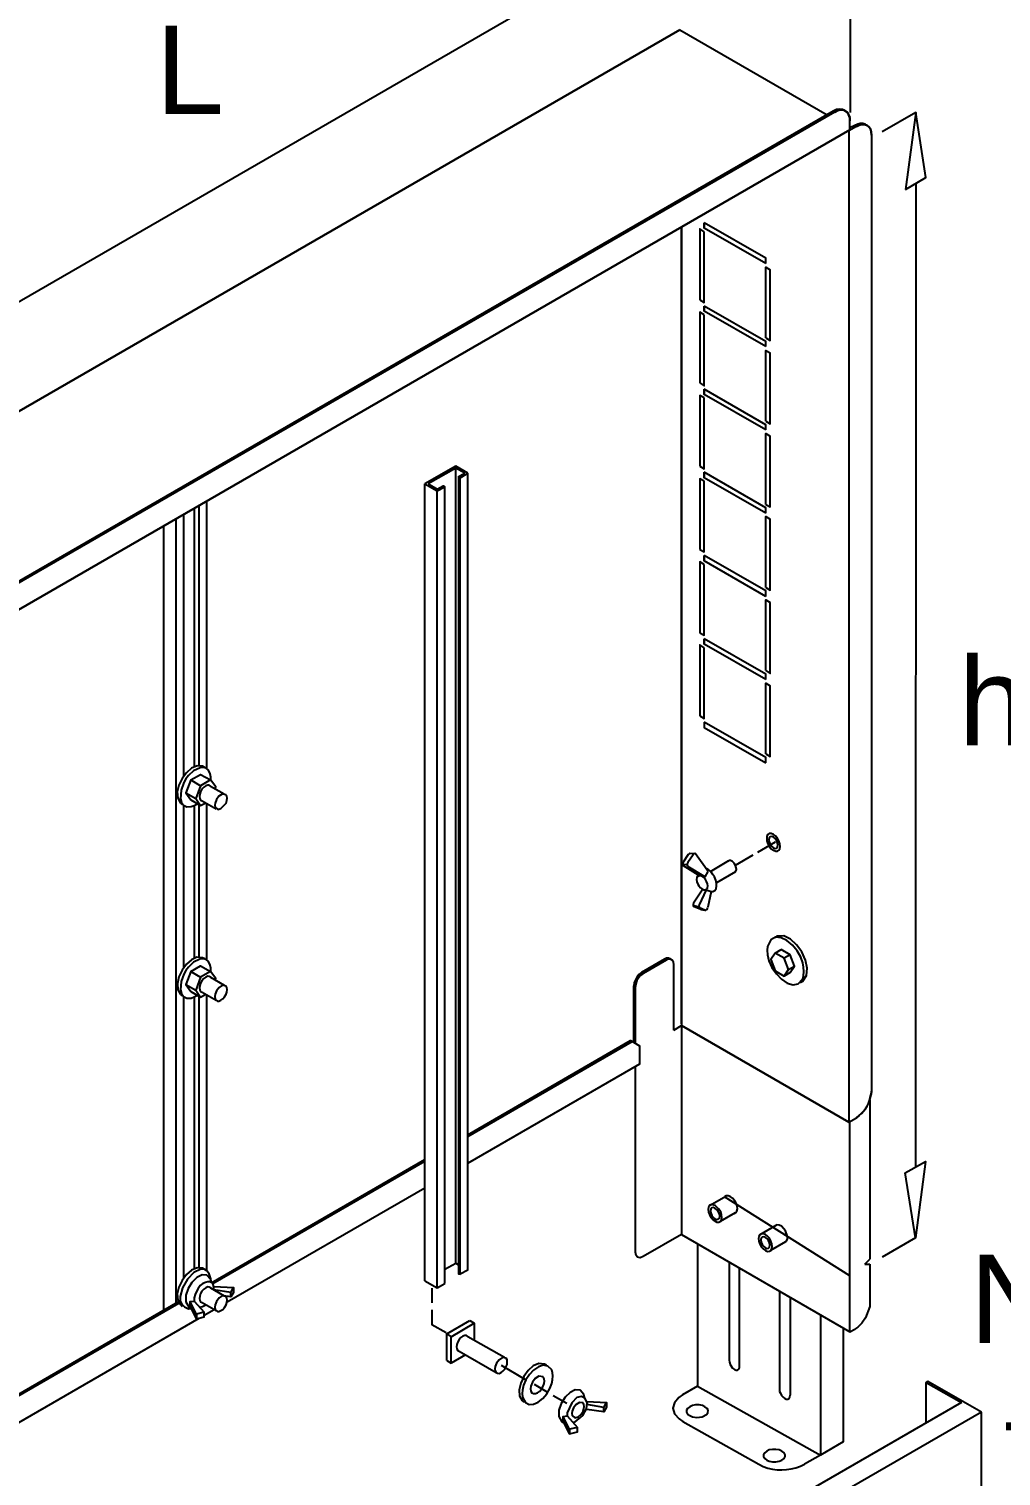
# Model space of a CAD drawing. Header units: millimetres. Extents: x 441156 to 441876, y 4514765 to 4515211.
# Drawn here: x 441493.087 to 441494.216, y 4515045.912 to 4515047.593 of the extents above; entities that cross this region are included whole.
import ezdxf

# ---------------------------------------------------------------- set-up
doc = ezdxf.new("R2010")
doc.units = ezdxf.units.MM
doc.layers.add('01_textos', color=7, linetype='Continuous')
doc.layers.add('Cassette', color=7, linetype='Continuous')
doc.styles.add('NIEVES2', font='sanss___.ttf')

msp = doc.modelspace()

# ---------------------------------------------------------------- linework, layer by layer
at = {"layer": 'Cassette', "color": 254}
for p, q in [((441494.04100439, 4515046.14455725), (441493.89532461, 4515046.23643446)), ((441494.05835711, 4515046.15826864), (441494.06416374, 4515046.16422598)), ((441494.05835711, 4515046.15826864), (441494.06416374, 4515046.15813437))]:
    msp.add_line(p, q, dxfattribs=at)
at = {"layer": 'Cassette', "color": 5}
for points in [[(441492.84568313, 4515047.14413154), (441493.77205711, 4515047.67903781)], [(441494.04175147, 4515047.49637778), (441494.04175147, 4515047.60694499)]]:
    msp.add_lwpolyline(points, dxfattribs=at)
at = {"layer": 'Cassette', "color": 254}
for points in [[(441492.77433739, 4515046.94466231), (441492.77508447, 4515046.93831216), (441492.77620508, 4515046.93270909), (441492.77508447, 4515046.93831216), (441492.77433739, 4515046.94466231), (441492.77433739, 4515046.97529241), (441493.84340285, 4515047.59237701)], [(441493.84340285, 4515047.59237701), (441492.77433739, 4515046.97529241), (441492.77620508, 4515046.9741718), (441492.77620508, 4515046.94354169)], [(441493.84340285, 4515047.59237701), (441494.0144832, 4515047.49376301)], [(441494.03502779, 4515047.498619), (441494.03241302, 4515047.49973962), (441494.02905118, 4515047.50011315), (441494.0253158, 4515047.49973962), (441494.02158042, 4515047.49787193), (441492.98837461, 4515046.90133191)], [(441494.02158042, 4515047.49787193), (441494.0253158, 4515047.49973962), (441494.02905118, 4515047.50011315), (441494.03241302, 4515047.49973962), (441494.03502779, 4515047.498619)], [(441492.97044479, 4515046.86024274), (441492.97231248, 4515046.85912213), (441494.04100439, 4515047.47620673), (441494.04100439, 4515047.48666579)], [(441494.02158042, 4515047.49787193), (441492.98837461, 4515046.90133191)], [(441494.02344811, 4515047.49675131), (441492.98986876, 4515046.9002113)], [(441494.02344811, 4515047.49675131), (441492.98986876, 4515046.9002113)], [(441494.04100439, 4515047.49040117), (441494.03854225, 4515047.49584344), (441494.03418966, 4515047.49881745), (441494.02885536, 4515047.49917085), (441494.02344811, 4515047.49675131)], [(441494.02344811, 4515047.49675131), (441494.02680995, 4515047.498619)], [(441494.04100439, 4515047.49040117), (441494.04100439, 4515047.48666579)], [(441494.04100439, 4515047.48666579), (441494.04100439, 4515047.49040117)], [(441494.04100439, 4515047.47620673), (441494.04100439, 4515047.48666579)], [(441494.04660746, 4515047.48143626), (441494.0499693, 4515047.48293041), (441494.0529576, 4515047.48367749), (441494.05594591, 4515047.48367749), (441494.05856067, 4515047.48293041)], [(441494.05856067, 4515047.48293041), (441494.05594591, 4515047.48367749), (441494.0529576, 4515047.48367749), (441494.0499693, 4515047.48293041), (441494.04660746, 4515047.48143626)], [(441494.11736685, 4515047.49637778), (441494.07841669, 4515047.473943)], [(441494.10541364, 4515047.40710222), (441494.12894652, 4515047.42092312), (441494.11736685, 4515047.49637778), (441494.10541364, 4515047.40710222)], [(441494.04100439, 4515047.47620673), (441492.97231248, 4515046.85912213), (441492.97231248, 4515046.86958119)], [(441494.04100439, 4515047.47620673), (441492.97231248, 4515046.85912213), (441492.97231248, 4515046.86136336)], [(441492.97231248, 4515046.85912213), (441494.04100439, 4515047.47620673)], [(441494.03951024, 4515047.47508612), (441494.03951024, 4515046.32309525), (441493.84527054, 4515046.43553016)], [(441494.04847515, 4515047.48031565), (441494.03951024, 4515047.47508612)], [(441494.04847515, 4515047.48031565), (441494.03951024, 4515047.47508612)], [(441494.03951024, 4515047.47508612), (441494.03951024, 4515046.32533648)], [(441494.03951024, 4515047.47508612), (441494.03951024, 4515046.32309525), (441494.04847515, 4515046.32832478)], [(441494.04660746, 4515047.48143626), (441494.04100439, 4515047.47844796)], [(441494.04847515, 4515047.48031565), (441494.05183699, 4515047.4818098), (441494.05519883, 4515047.48255687), (441494.05818714, 4515047.48255687), (441494.0608019, 4515047.48143626), (441494.06304313, 4515047.47994211), (441494.06491082, 4515047.47732734), (441494.06565789, 4515047.4739655), (441494.06603143, 4515047.47023012)], [(441494.06603143, 4515047.47023012), (441494.06565789, 4515047.4739655), (441494.06491082, 4515047.47732734), (441494.06304313, 4515047.47994211), (441494.0608019, 4515047.48143626), (441494.05818714, 4515047.48255687), (441494.05519883, 4515047.48255687), (441494.05183699, 4515047.4818098), (441494.04847515, 4515047.48031565)], [(441494.06603143, 4515047.47023012), (441494.06603143, 4515046.35932843)], [(441494.06603143, 4515047.47023012), (441494.06603143, 4515046.35932843)], [(441494.11736685, 4515047.41419944), (441494.11699331, 4515046.27095341)], [(441493.87179173, 4515047.36825428), (441493.87179173, 4515047.36190413)], [(441493.94313746, 4515047.32081497), (441493.87179173, 4515047.36190413), (441493.87179173, 4515047.36825428)], [(441493.94313746, 4515047.32081497), (441493.94313746, 4515047.32716511), (441493.87179173, 4515047.36825428)], [(441493.84527054, 4515047.36302475), (441493.84527054, 4515046.43553016)], [(441493.84527054, 4515046.43739785), (441493.84527054, 4515047.36302475)], [(441493.84527054, 4515046.43739785), (441493.84527054, 4515047.36302475)], [(441493.87179173, 4515047.35779522), (441493.8665622, 4515047.36115706), (441493.8665622, 4515047.27860519)], [(441493.87179173, 4515047.35779522), (441493.8665622, 4515047.36115706)], [(441493.8665622, 4515047.27860519), (441493.87179173, 4515047.27561688), (441493.87179173, 4515047.35779522)], [(441493.94313746, 4515047.23452771), (441493.94313746, 4515047.31670605), (441493.94836699, 4515047.31371775)], [(441493.94313746, 4515047.23452771), (441493.94836699, 4515047.23153941), (441493.94836699, 4515047.31371775)], [(441493.87179173, 4515047.27150796), (441493.87179173, 4515047.26553136)], [(441493.94313746, 4515047.22444219), (441493.87179173, 4515047.26553136), (441493.87179173, 4515047.27150796)], [(441493.94313746, 4515047.22444219), (441493.94313746, 4515047.2304188), (441493.87179173, 4515047.27150796)], [(441493.87179173, 4515047.26142244), (441493.8665622, 4515047.26441074), (441493.8665622, 4515047.18223241)], [(441493.87179173, 4515047.26142244), (441493.8665622, 4515047.26441074)], [(441493.8665622, 4515047.18223241), (441493.87179173, 4515047.17887057), (441493.87179173, 4515047.26142244)], [(441493.94313746, 4515047.1377814), (441493.94313746, 4515047.21995973), (441493.94836699, 4515047.21697143)], [(441493.94313746, 4515047.1377814), (441493.94836699, 4515047.1347931), (441493.94836699, 4515047.21697143)], [(441493.87179173, 4515047.16467613), (441493.8665622, 4515047.16766443), (441493.8665622, 4515047.08548609)], [(441493.87179173, 4515047.16467613), (441493.8665622, 4515047.16766443)], [(441493.8665622, 4515047.08548609), (441493.87179173, 4515047.08249779), (441493.87179173, 4515047.16467613)], [(441493.87179173, 4515047.17476165), (441493.87179173, 4515047.16878504)], [(441493.94313746, 4515047.12769588), (441493.87179173, 4515047.16878504), (441493.87179173, 4515047.17476165)], [(441493.94313746, 4515047.12769588), (441493.94313746, 4515047.13367248), (441493.87179173, 4515047.17476165)], [(441493.94313746, 4515047.04103508), (441493.94313746, 4515047.12358696), (441493.94836699, 4515047.12022512)], [(441493.94313746, 4515047.04103508), (441493.94836699, 4515047.03804678), (441493.94836699, 4515047.12022512)], [(441493.58304693, 4515047.08548609), (441493.5471873, 4515047.06494151)], [(441493.58304693, 4515047.08324487), (441493.55092268, 4515047.06494151)], [(441493.58304693, 4515046.15948565), (441493.58304693, 4515047.08548609)], [(441493.59724137, 4515047.07726826), (441493.58304693, 4515047.08548609)], [(441493.593506, 4515047.07726826), (441493.58304693, 4515047.08324487)], [(441493.5471873, 4515046.13894107), (441493.5471873, 4515047.06494151)], [(441493.5471873, 4515047.06494151), (441493.56138174, 4515047.05672368)], [(441493.55092268, 4515047.06494151), (441493.56138174, 4515047.05859136)], [(441493.58640878, 4515047.07315934), (441493.593506, 4515047.07726826)], [(441493.58827646, 4515047.07203873), (441493.58640878, 4515047.07315934), (441493.58640878, 4515046.1471589), (441493.58827646, 4515046.14641183)], [(441493.58827646, 4515047.07203873), (441493.59724137, 4515047.07726826)], [(441493.58827646, 4515046.14641183), (441493.58827646, 4515047.07203873)], [(441493.59724137, 4515046.15126782), (441493.59724137, 4515047.07726826)], [(441493.87179173, 4515047.06792981), (441493.8665622, 4515047.07091811), (441493.8665622, 4515046.98873978)], [(441493.87179173, 4515047.06792981), (441493.8665622, 4515047.07091811)], [(441493.8665622, 4515046.98873978), (441493.87179173, 4515046.98575148), (441493.87179173, 4515047.06792981)], [(441493.87179173, 4515047.07838887), (441493.87179173, 4515047.07203873)], [(441493.94313746, 4515047.03094956), (441493.87179173, 4515047.07203873), (441493.87179173, 4515047.07838887)], [(441493.94313746, 4515047.03094956), (441493.94313746, 4515047.03692617), (441493.87179173, 4515047.07838887)], [(441493.56138174, 4515047.05859136), (441493.56847896, 4515047.06270028), (441493.57034665, 4515047.06157967)], [(441493.56138174, 4515047.05672368), (441493.57034665, 4515047.06157967)], [(441493.56138174, 4515046.13072324), (441493.56138174, 4515047.05672368)], [(441493.57034665, 4515046.13595277), (441493.57034665, 4515047.06157967)], [(441493.26740741, 4515046.7257691), (441493.26740741, 4515047.02945541)], [(441493.27973416, 4515046.73622816), (441493.27973416, 4515047.03655263)], [(441493.2849637, 4515046.73772231), (441493.2849637, 4515047.03991447)], [(441493.2939286, 4515046.73398693), (441493.2939286, 4515047.04477046)], [(441493.24424806, 4515046.10494912), (441493.24424806, 4515047.01600804)], [(441493.2584425, 4515046.11354049), (441493.2584425, 4515047.02422588)], [(441493.94313746, 4515046.94466231), (441493.94313746, 4515047.02684064), (441493.94836699, 4515047.02385234)], [(441493.94313746, 4515046.94466231), (441493.94836699, 4515046.94130047), (441493.94836699, 4515047.02385234)], [(441493.87179173, 4515046.98164256), (441493.87179173, 4515046.97529241)], [(441493.94313746, 4515046.93420325), (441493.87179173, 4515046.97529241), (441493.87179173, 4515046.98164256)], [(441493.94313746, 4515046.93420325), (441493.94313746, 4515046.94055339), (441493.87179173, 4515046.98164256)], [(441493.87179173, 4515046.9711835), (441493.8665622, 4515046.9741718), (441493.8665622, 4515046.89199346)], [(441493.87179173, 4515046.9711835), (441493.8665622, 4515046.9741718)], [(441493.8665622, 4515046.89199346), (441493.87179173, 4515046.88900516), (441493.87179173, 4515046.9711835)], [(441493.94313746, 4515046.84791599), (441493.94313746, 4515046.93009433), (441493.94836699, 4515046.92710603)], [(441493.94313746, 4515046.84791599), (441493.94836699, 4515046.84455415), (441493.94836699, 4515046.92710603)], [(441493.87179173, 4515046.88489624), (441493.87179173, 4515046.8785461)], [(441493.94313746, 4515046.83745693), (441493.87179173, 4515046.8785461), (441493.87179173, 4515046.88489624)], [(441493.94313746, 4515046.83745693), (441493.94313746, 4515046.84380708), (441493.87179173, 4515046.88489624)], [(441493.87179173, 4515046.87443718), (441493.8665622, 4515046.87779902), (441493.8665622, 4515046.79524715)], [(441493.87179173, 4515046.87443718), (441493.8665622, 4515046.87779902)], [(441493.8665622, 4515046.79524715), (441493.87179173, 4515046.79225885), (441493.87179173, 4515046.87443718)], [(441493.94313746, 4515046.75116968), (441493.94313746, 4515046.83334801), (441493.94836699, 4515046.83035971)], [(441493.94313746, 4515046.75116968), (441493.94836699, 4515046.74818137), (441493.94836699, 4515046.83035971)], [(441493.87179173, 4515046.78814993), (441493.87179173, 4515046.78179979), (441493.94313746, 4515046.74071062)], [(441493.87179173, 4515046.78814993), (441493.87179173, 4515046.78179979)], [(441493.94313746, 4515046.74071062), (441493.94313746, 4515046.74706076), (441493.87179173, 4515046.78814993)], [(441493.28907261, 4515046.73697524), (441493.28268249, 4515046.73724193), (441493.27628711, 4515046.73439637), (441493.27034173, 4515046.72918949), (441493.26530159, 4515046.72237224), (441493.26162195, 4515046.71469556), (441493.25975806, 4515046.7069104), (441493.26016516, 4515046.69976769), (441493.2632985, 4515046.69401838)], [(441493.29803752, 4515046.72801033), (441493.29605084, 4515046.73213694), (441493.29323698, 4515046.73451135), (441493.28983975, 4515046.73538679), (441493.28610299, 4515046.7350165), (441493.27858612, 4515046.73155164), (441493.27263694, 4515046.72614264)], [(441493.27525171, 4515046.72091311), (441493.28683138, 4515046.72726325), (441493.29841106, 4515046.72091311)], [(441493.29168738, 4515046.73548109), (441493.28907261, 4515046.73697524)], [(441493.2987846, 4515046.72016603), (441493.2987846, 4515046.72427495), (441493.29803752, 4515046.72801033)], [(441493.27263694, 4515046.72614264), (441493.26964864, 4515046.72203372), (441493.26740741, 4515046.71792481), (441493.26416581, 4515046.70902468), (441493.26347593, 4515046.6991125), (441493.26457597, 4515046.69484388), (441493.26689964, 4515046.69160264), (441493.27064216, 4515046.68981557), (441493.27599879, 4515046.68990946), (441493.27936063, 4515046.69103008), (441493.28309601, 4515046.6932713)], [(441493.27525171, 4515046.72091311), (441493.26964864, 4515046.70597159), (441493.27525171, 4515046.69775376)], [(441493.27525171, 4515046.72091311), (441493.28683138, 4515046.71418943)], [(441493.30364059, 4515046.71082759), (441493.30438767, 4515046.71269528), (441493.29841106, 4515046.72091311), (441493.28683138, 4515046.71418943), (441493.28122832, 4515046.69924791), (441493.28683138, 4515046.69103008), (441493.29280799, 4515046.69439192)], [(441493.29841106, 4515046.71381589), (441493.29691691, 4515046.7149365), (441493.29504922, 4515046.7149365), (441493.29280799, 4515046.71418943), (441493.29056676, 4515046.71232174), (441493.28832554, 4515046.71008051), (441493.28683138, 4515046.70709221), (441493.28571077, 4515046.70447744), (441493.28533723, 4515046.70148914), (441493.28608431, 4515046.69924791), (441493.28683138, 4515046.69738022), (441493.28869907, 4515046.69663315)], [(441493.29841106, 4515046.71381589), (441493.31409965, 4515046.70485098)], [(441493.2632985, 4515046.69401838), (441493.26553972, 4515046.69252423)], [(441493.26964864, 4515046.70597159), (441493.28122832, 4515046.69924791)], [(441493.27525171, 4515046.69775376), (441493.28683138, 4515046.69103008)], [(441493.28869907, 4515046.69663315), (441493.3047612, 4515046.6872947)], [(441493.2939286, 4515046.51173189), (441493.2939286, 4515046.69364484)], [(441493.30364059, 4515046.69401838), (441493.30326705, 4515046.69140362), (441493.30364059, 4515046.68916239), (441493.30673424, 4515046.6863912), (441493.310474, 4515046.68750014), (441493.31634088, 4515046.69401838), (441493.31708795, 4515046.69700668), (441493.31746149, 4515046.69962145), (441493.31746149, 4515046.69962145)], [(441493.31634088, 4515046.70373037), (441493.31183333, 4515046.7043683), (441493.30813705, 4515046.70210081), (441493.30536762, 4515046.6982201), (441493.30364059, 4515046.69401838)], [(441493.31746149, 4515046.69962145), (441493.31708795, 4515046.70186268), (441493.31634088, 4515046.70373037)], [(441493.26740741, 4515046.50314052), (441493.26740741, 4515046.69140362)], [(441493.27973416, 4515046.51397312), (441493.27973416, 4515046.69140362)], [(441493.2849637, 4515046.51509373), (441493.2849637, 4515046.69177715)], [(441493.93379902, 4515046.63686708), (441493.9543436, 4515046.64882029)], [(441493.95994667, 4515046.64359077), (441493.95957313, 4515046.64657907), (441493.95845252, 4515046.64994091), (441493.95695837, 4515046.65292921), (441493.95471714, 4515046.65554398), (441493.95210237, 4515046.65741167), (441493.94948761, 4515046.65853228), (441493.94724638, 4515046.65853228), (441493.94575223, 4515046.65741167), (441493.94463162, 4515046.65554398), (441493.94425808, 4515046.65292921), (441493.94463162, 4515046.64994091), (441493.94575223, 4515046.64657907), (441493.94724638, 4515046.64359077), (441493.94948761, 4515046.640976), (441493.95210237, 4515046.63910831), (441493.95471714, 4515046.6379877), (441493.95695837, 4515046.6379877), (441493.95845252, 4515046.63910831), (441493.95957313, 4515046.640976), (441493.95994667, 4515046.64359077), (441493.95994667, 4515046.64359077)], [(441493.9573319, 4515046.64508492), (441493.95695837, 4515046.64769968), (441493.95583775, 4515046.65031445), (441493.95397006, 4515046.65292921), (441493.95210237, 4515046.65442336), (441493.95023468, 4515046.65517044), (441493.94836699, 4515046.6547969), (441493.94724638, 4515046.65330275), (441493.94687284, 4515046.65143506), (441493.94724638, 4515046.64882029), (441493.94836699, 4515046.64620553), (441493.95023468, 4515046.64359077), (441493.95210237, 4515046.64209661), (441493.95397006, 4515046.64134954), (441493.95583775, 4515046.64172307), (441493.95695837, 4515046.64321723), (441493.9573319, 4515046.64508492), (441493.9573319, 4515046.64508492)], [(441493.85498252, 4515046.63574647), (441493.85423545, 4515046.63499939), (441493.85311483, 4515046.63425232), (441493.84713823, 4515046.62528741)], [(441493.87627418, 4515046.61445481), (441493.8617062, 4515046.63499939), (441493.86095913, 4515046.63537293), (441493.85983851, 4515046.63499939), (441493.8587179, 4515046.63387878), (441493.85274129, 4515046.62491387)], [(441493.85498252, 4515046.63574647), (441493.86021205, 4515046.63537293)], [(441493.89980707, 4515046.62678156), (441493.87851541, 4515046.61408127)], [(441493.90727783, 4515046.61370773), (441493.90839844, 4515046.61482835), (441493.90914552, 4515046.61669604), (441493.90877198, 4515046.61893726), (441493.9080249, 4515046.62155203), (441493.90653075, 4515046.62416679), (441493.90466306, 4515046.62603448), (441493.90242183, 4515046.6271551), (441493.90055414, 4515046.6271551), (441493.89943353, 4515046.62640802)], [(441493.9080249, 4515046.62192557), (441493.92856949, 4515046.63387878)], [(441493.84713823, 4515046.62528741), (441493.84676469, 4515046.62379326), (441493.84639115, 4515046.6222991), (441493.84713823, 4515046.62155203)], [(441493.84639115, 4515046.62304618), (441493.85199422, 4515046.62267264)], [(441493.84713823, 4515046.62155203), (441493.8665622, 4515046.60959882)], [(441493.85274129, 4515046.62491387), (441493.85199422, 4515046.62341972), (441493.85199422, 4515046.62192557), (441493.85236776, 4515046.62080495)], [(441493.85236776, 4515046.62080495), (441493.87291234, 4515046.6084782)], [(441493.87590064, 4515046.5976456), (441493.87552711, 4515046.60026037), (441493.87440649, 4515046.60287513), (441493.87328588, 4515046.60511636), (441493.87141819, 4515046.60735759), (441493.8695505, 4515046.60885174), (441493.86730927, 4515046.60959882), (441493.86544158, 4515046.60959882), (441493.86432097, 4515046.60885174), (441493.86320035, 4515046.60735759), (441493.86282682, 4515046.60511636), (441493.86320035, 4515046.6025016), (441493.86432097, 4515046.59988683), (441493.86544158, 4515046.5976456), (441493.86730927, 4515046.59540438), (441493.8695505, 4515046.59391022), (441493.87141819, 4515046.59316315), (441493.87328588, 4515046.59316315), (441493.87440649, 4515046.59391022), (441493.87552711, 4515046.59540438), (441493.87590064, 4515046.5976456), (441493.87590064, 4515046.5976456)], [(441493.86469451, 4515046.61109297), (441493.86320035, 4515046.60735759)], [(441493.86917696, 4515046.60885174), (441493.87291234, 4515046.6084782), (441493.87627418, 4515046.61445481)], [(441493.87963602, 4515046.59129546), (441493.88187725, 4515046.59129546), (441493.88411848, 4515046.59241607), (441493.88561263, 4515046.5946573), (441493.88598617, 4515046.59727206), (441493.88598617, 4515046.60063391), (441493.88523909, 4515046.60436929), (441493.88374494, 4515046.60810466), (441493.88150371, 4515046.61146651), (441493.87926248, 4515046.61445481), (441493.87627418, 4515046.61669604), (441493.87328588, 4515046.61819019)], [(441493.9080249, 4515046.61408127), (441493.88598617, 4515046.60138098)], [(441493.86992404, 4515046.59391022), (441493.85909144, 4515046.5778481), (441493.8587179, 4515046.57598041), (441493.8587179, 4515046.57485979), (441493.85909144, 4515046.57373918)], [(441493.87403295, 4515046.59316315), (441493.86581512, 4515046.57560687), (441493.86544158, 4515046.57411272), (441493.86581512, 4515046.5729921), (441493.86618866, 4515046.57224503)], [(441493.87328588, 4515046.59316315), (441493.87403295, 4515046.59316315), (441493.87963602, 4515046.59129546)], [(441493.87963602, 4515046.59129546), (441493.87590064, 4515046.5729921)], [(441493.85834436, 4515046.57523333), (441493.86544158, 4515046.57336564)], [(441493.86768281, 4515046.57037734), (441493.85909144, 4515046.57373918)], [(441493.8725388, 4515046.56963026), (441493.86618866, 4515046.57224503)], [(441493.86768281, 4515046.57037734), (441493.8725388, 4515046.56963026)], [(441493.8725388, 4515046.56963026), (441493.87365942, 4515046.56963026), (441493.87478003, 4515046.57037734), (441493.87552711, 4515046.57149795), (441493.87590064, 4515046.5729921)], [(441493.94537869, 4515046.52742048), (441493.94500515, 4515046.52293803), (441493.94537869, 4515046.51770849), (441493.94688433, 4515046.51067103), (441493.95042816, 4515046.50303721), (441493.95550306, 4515046.4956103), (441493.96160191, 4515046.48919355), (441493.96821758, 4515046.4845902), (441493.97484295, 4515046.48260352), (441493.98097091, 4515046.48403675), (441493.98609432, 4515046.48969315), (441493.98721494, 4515046.49342853), (441493.98758847, 4515046.49828452), (441493.98758847, 4515046.49828452)], [(441493.98609432, 4515046.50837005), (441493.98390639, 4515046.51513721), (441493.97971062, 4515046.52222013), (441493.97409642, 4515046.52883438), (441493.96765322, 4515046.53419552), (441493.96097043, 4515046.53751914), (441493.95463747, 4515046.53802078), (441493.94924375, 4515046.53491604), (441493.94537869, 4515046.52742048)], [(441493.95621129, 4515046.53937369), (441493.95322299, 4515046.537506)], [(441493.98609432, 4515046.48707839), (441493.99045322, 4515046.49364901), (441493.99135916, 4515046.5021273), (441493.98938229, 4515046.5115546), (441493.98509277, 4515046.52097228), (441493.97906076, 4515046.52942168), (441493.9718564, 4515046.53594415), (441493.96404986, 4515046.53958104), (441493.95621129, 4515046.53937369)], [(441493.28907261, 4515046.51434665), (441493.28257856, 4515046.51476579), (441493.27615491, 4515046.51197177), (441493.27023394, 4515046.50674421), (441493.2652479, 4515046.49986272), (441493.26162907, 4515046.49210692), (441493.25980971, 4515046.48425642), (441493.2602221, 4515046.47709084), (441493.2632985, 4515046.4713898)], [(441493.29803752, 4515046.50575528), (441493.29604088, 4515046.50995828), (441493.29319933, 4515046.51232225), (441493.28976698, 4515046.51312627), (441493.28599793, 4515046.51264939), (441493.27846618, 4515046.50896917), (441493.27263694, 4515046.50351405)], [(441493.29168738, 4515046.5128525), (441493.28907261, 4515046.51434665)], [(441493.82547303, 4515046.51247896), (441493.79895184, 4515046.49716391), (441493.79596353, 4515046.49492268), (441493.79372231, 4515046.49193438), (441493.79185462, 4515046.48857254), (441493.79036047, 4515046.4852107), (441493.78998693, 4515046.48147532)], [(441493.82734072, 4515046.51135835), (441493.80081953, 4515046.4960433), (441493.79783122, 4515046.49380207), (441493.79559, 4515046.4911873), (441493.79334877, 4515046.48782546), (441493.79222815, 4515046.48409008), (441493.79185462, 4515046.48072824)], [(441493.83219671, 4515046.5128525), (441493.83032902, 4515046.51359958), (441493.82808779, 4515046.51359958), (441493.82547303, 4515046.51247896)], [(441493.83630563, 4515046.43030063), (441493.83630563, 4515046.50650236), (441493.83593209, 4515046.50911712), (441493.83443794, 4515046.51135835), (441493.83257025, 4515046.51247896), (441493.82995548, 4515046.51247896), (441493.82734072, 4515046.51135835)], [(441493.95397006, 4515046.51957618), (441493.94911407, 4515046.51210543), (441493.95397006, 4515046.4990316), (441493.96442912, 4515046.49305499), (441493.96965865, 4515046.50052575), (441493.96442912, 4515046.51359958), (441493.95397006, 4515046.51957618), (441493.96106728, 4515046.5236851)], [(441493.97152634, 4515046.49716391), (441493.97675587, 4515046.50463467), (441493.97152634, 4515046.51770849), (441493.96106728, 4515046.5236851)], [(441493.97152634, 4515046.51770849), (441493.96442912, 4515046.51359958)], [(441493.98758847, 4515046.49828452), (441493.98721494, 4515046.50314052), (441493.98609432, 4515046.50837005)], [(441493.27263694, 4515046.50351405), (441493.26964864, 4515046.49940514), (441493.26740741, 4515046.49529622), (441493.26413779, 4515046.48670427), (441493.26347593, 4515046.47691816), (441493.26459348, 4515046.47263334), (441493.26692765, 4515046.46931724), (441493.27066668, 4515046.46739228), (441493.27599879, 4515046.46728088), (441493.27936063, 4515046.46877503), (441493.28309601, 4515046.47064272)], [(441493.27525171, 4515046.49828452), (441493.26964864, 4515046.48334301), (441493.27525171, 4515046.47512517)], [(441493.27525171, 4515046.49828452), (441493.28683138, 4515046.50500821), (441493.29841106, 4515046.49828452)], [(441493.27525171, 4515046.49828452), (441493.28683138, 4515046.49156084)], [(441493.30364059, 4515046.48857254), (441493.30438767, 4515046.49006669), (441493.29841106, 4515046.49828452), (441493.28683138, 4515046.49156084), (441493.28122832, 4515046.47661933), (441493.28683138, 4515046.46840149), (441493.29280799, 4515046.47176333)], [(441493.29841106, 4515046.49156084), (441493.29691691, 4515046.49230792), (441493.29504922, 4515046.49268146), (441493.29280799, 4515046.49156084), (441493.29056676, 4515046.49006669), (441493.28832554, 4515046.48745192), (441493.28683138, 4515046.48483716), (441493.28571077, 4515046.48184886), (441493.28533723, 4515046.47923409), (441493.28608431, 4515046.47661933), (441493.28683138, 4515046.47512517), (441493.28869907, 4515046.4743781)], [(441493.2987846, 4515046.49791099), (441493.2987846, 4515046.5020199), (441493.29803752, 4515046.50575528)], [(441493.29841106, 4515046.49156084), (441493.31409965, 4515046.4822224)], [(441493.97152634, 4515046.49716391), (441493.96442912, 4515046.49305499)], [(441493.96965865, 4515046.50052575), (441493.97675587, 4515046.50463467)], [(441493.26964864, 4515046.48334301), (441493.28122832, 4515046.47661933)], [(441493.27525171, 4515046.47512517), (441493.28683138, 4515046.46840149)], [(441493.28869907, 4515046.4743781), (441493.3047612, 4515046.46503965)], [(441493.30364059, 4515046.47176333), (441493.30326705, 4515046.46914857), (441493.30364059, 4515046.4665338), (441493.3047612, 4515046.46503965), (441493.30625536, 4515046.46391904), (441493.30812304, 4515046.46391904), (441493.31036427, 4515046.46503965), (441493.3126055, 4515046.4665338), (441493.31447319, 4515046.46877503), (441493.31634088, 4515046.47176333), (441493.31708795, 4515046.4743781), (441493.31746149, 4515046.4773664), (441493.31746149, 4515046.4773664)], [(441493.31634088, 4515046.48110178), (441493.31223517, 4515046.48221656), (441493.30834483, 4515046.47984576), (441493.30527744, 4515046.47576836), (441493.30364059, 4515046.47176333)], [(441493.31746149, 4515046.4773664), (441493.31708795, 4515046.47960763), (441493.31634088, 4515046.48110178)], [(441493.78998693, 4515046.41573265), (441493.78998693, 4515046.48147532)], [(441493.79185462, 4515046.41461204), (441493.79185462, 4515046.48072824)], [(441493.98310602, 4515046.48558424), (441493.98609432, 4515046.48707839)], [(441493.2632985, 4515046.4713898), (441493.26553972, 4515046.46989564)], [(441493.26740741, 4515046.14230291), (441493.26740741, 4515046.46914857)], [(441493.27973416, 4515046.15313551), (441493.27973416, 4515046.46877503)], [(441493.2849637, 4515046.15425612), (441493.2849637, 4515046.46952211)], [(441493.2939286, 4515046.15089428), (441493.2939286, 4515046.47101626)], [(441493.84527054, 4515046.43739785), (441493.84527054, 4515046.19273053), (441493.80081953, 4515046.16695641)], [(441493.83630563, 4515046.43030063), (441493.84527054, 4515046.43553016)], [(441493.84527054, 4515046.43553016), (441494.03951024, 4515046.32309525), (441494.04847515, 4515046.32832478)], [(441493.59724137, 4515046.30852727), (441493.78625155, 4515046.41797388), (441493.78811924, 4515046.41685326)], [(441493.59724137, 4515046.30665958), (441493.78811924, 4515046.41685326)], [(441493.59724137, 4515046.27565594), (441493.79708415, 4515046.39107915), (441493.79708415, 4515046.41162373), (441493.78811924, 4515046.41685326)], [(441493.79185462, 4515046.17218594), (441493.79185462, 4515046.38809085)], [(441494.06603143, 4515046.35932843), (441494.06565789, 4515046.35521951)], [(441494.06565789, 4515046.35521951), (441494.06603143, 4515046.35932843)], [(441494.06416374, 4515046.3492429), (441494.06416374, 4515046.16422598)], [(441493.84527054, 4515046.19273053), (441494.04100439, 4515046.07954855), (441494.04100439, 4515046.32421587)], [(441494.05183699, 4515046.33093955), (441494.04847515, 4515046.32832478)], [(441494.04847515, 4515046.32832478), (441494.05183699, 4515046.33093955)], [(441493.29953167, 4515046.13669984), (441493.5471873, 4515046.27976486)], [(441493.30102582, 4515046.13557923), (441493.5471873, 4515046.27789717)], [(441494.10522687, 4515046.26422973), (441494.12875975, 4515046.27767709), (441494.11718008, 4515046.18877507), (441494.10522687, 4515046.26422973)], [(441493.31746149, 4515046.11428757), (441493.5471873, 4515046.24689352)], [(441493.87664772, 4515046.22448125), (441493.87627418, 4515046.22186648), (441493.87664772, 4515046.21850464), (441493.87861609, 4515046.21411791), (441493.88198231, 4515046.20960043), (441493.88622984, 4515046.2069203), (441493.88852269, 4515046.20688426), (441493.89084216, 4515046.20804558), (441493.89196277, 4515046.20991327), (441493.89233631, 4515046.21252804), (441493.89233631, 4515046.21252804)], [(441493.89084216, 4515046.21887818), (441493.88835375, 4515046.22268739), (441493.8843496, 4515046.22628123), (441493.88004312, 4515046.22757432), (441493.8781557, 4515046.22670639), (441493.87664772, 4515046.22448125)], [(441493.87851541, 4515046.22672248), (441493.89681877, 4515046.23718154)], [(441493.88972155, 4515046.21402219), (441493.88934801, 4515046.21663695), (441493.88785386, 4515046.21925172), (441493.8863597, 4515046.22149295), (441493.88411848, 4515046.22336063), (441493.88225079, 4515046.22410771), (441493.8803831, 4515046.22373417), (441493.87926248, 4515046.22224002), (441493.87888895, 4515046.22037233), (441493.87926248, 4515046.21775757), (441493.8803831, 4515046.21476926), (441493.88225079, 4515046.21252804), (441493.88411848, 4515046.21103388), (441493.8863597, 4515046.21028681), (441493.88785386, 4515046.21066035), (441493.88934801, 4515046.21178096), (441493.88972155, 4515046.21402219), (441493.88972155, 4515046.21402219)], [(441493.90653075, 4515046.21701049), (441493.90839844, 4515046.2181311), (441493.90951905, 4515046.21999879), (441493.91026613, 4515046.22261356), (441493.90989259, 4515046.22560186), (441493.90877198, 4515046.2289637), (441493.90690429, 4515046.23232554), (441493.90466306, 4515046.23494031), (441493.9020483, 4515046.236808), (441493.89943353, 4515046.23755508), (441493.8971923, 4515046.23755508), (441493.89532461, 4515046.23643446)], [(441493.90765136, 4515046.21775757), (441493.89009508, 4515046.20767204)], [(441493.89233631, 4515046.21252804), (441493.89196277, 4515046.21551634), (441493.89084216, 4515046.21887818)], [(441493.95060822, 4515046.17853609), (441493.95023468, 4515046.18189793), (441493.94911407, 4515046.18488623), (441493.94761992, 4515046.18824807), (441493.94537869, 4515046.19086284), (441493.94276393, 4515046.19273053), (441493.94014916, 4515046.1934776), (441493.93790793, 4515046.1934776), (441493.93641378, 4515046.19235699), (441493.93529317, 4515046.1904893), (441493.93491963, 4515046.18787453), (441493.93529317, 4515046.18488623), (441493.93641378, 4515046.18152439), (441493.93790793, 4515046.17853609), (441493.94014916, 4515046.17592132), (441493.94276393, 4515046.17405363), (441493.94537869, 4515046.17293302), (441493.94761992, 4515046.17330656), (441493.94911407, 4515046.17405363), (441493.95023468, 4515046.17592132), (441493.95060822, 4515046.17853609), (441493.95060822, 4515046.17853609)], [(441493.93678732, 4515046.19273053), (441493.95546421, 4515046.20356313)], [(441493.94799346, 4515046.18040378), (441493.94761992, 4515046.18301854), (441493.94649931, 4515046.18563331), (441493.94463162, 4515046.18787453), (441493.94276393, 4515046.18936869), (441493.94089624, 4515046.19011576), (441493.93902855, 4515046.18974222), (441493.93790793, 4515046.18862161), (441493.9375344, 4515046.18638038), (441493.93790793, 4515046.18376562), (441493.93902855, 4515046.18115085), (441493.94089624, 4515046.17890962), (441493.94276393, 4515046.17704194), (441493.94463162, 4515046.17629486), (441493.94649931, 4515046.1766684), (441493.94761992, 4515046.17816255), (441493.94799346, 4515046.18040378), (441493.94799346, 4515046.18040378)], [(441493.95583775, 4515046.20393666), (441493.95397006, 4515046.20281605)], [(441493.96704389, 4515046.18451269), (441493.96835849, 4515046.18714063), (441493.96850944, 4515046.19027831), (441493.96609604, 4515046.19694917), (441493.96135502, 4515046.20225779), (441493.95859646, 4515046.20369266), (441493.95583775, 4515046.20393666)], [(441494.11718008, 4515046.18877507), (441494.07822992, 4515046.16634029)], [(441493.80081953, 4515046.16695641), (441493.7972073, 4515046.16576343), (441493.79435732, 4515046.16621867), (441493.79249722, 4515046.16835018), (441493.79185462, 4515046.17218594)], [(441493.86394743, 4515046.18189793), (441493.86394743, 4515046.01642064), (441493.84639115, 4515046.00633512)], [(441493.96629681, 4515046.18413916), (441493.94874053, 4515046.17405363)], [(441493.9651762, 4515046.18339208), (441493.96704389, 4515046.18451269)], [(441493.57034665, 4515046.15238843), (441493.58304693, 4515046.15948565), (441493.58640878, 4515046.15761796)], [(441493.90055414, 4515046.16060627), (441493.90055414, 4515046.04667721), (441493.90092768, 4515046.04443598), (441493.90167476, 4515046.04182122), (441493.90466306, 4515046.03733876), (441493.90690429, 4515046.03584461), (441493.90877198, 4515046.03509754), (441493.91026613, 4515046.03509754), (441493.91176028, 4515046.03621815), (441493.91250736, 4515046.0377123), (441493.91288089, 4515046.03957999)], [(441494.06416374, 4515046.15813437), (441494.06416374, 4515046.11354049)], [(441493.28907261, 4515046.15350905), (441493.28266793, 4515046.1540451), (441493.27626522, 4515046.15130021), (441493.2703182, 4515046.14607787), (441493.26528058, 4515046.13918154), (441493.26160609, 4515046.13141468), (441493.25974843, 4515046.12358078), (441493.26016133, 4515046.11648331), (441493.2632985, 4515046.11092573)], [(441493.2987846, 4515046.1411823), (441493.29683992, 4515046.14698365), (441493.29412832, 4515046.15065196), (441493.29082303, 4515046.15241652), (441493.28709724, 4515046.15250662), (441493.27907701, 4515046.14858065), (441493.2714533, 4515046.14070837), (441493.26561177, 4515046.13072415), (441493.26293809, 4515046.12046233), (441493.26322222, 4515046.11580055), (441493.26481793, 4515046.11175725), (441493.26789844, 4515046.10856173), (441493.27263694, 4515046.10644327)], [(441493.2987846, 4515046.14043522), (441493.2941814, 4515046.14546766), (441493.2884767, 4515046.14592302), (441493.2824186, 4515046.14280394), (441493.2767552, 4515046.13711307), (441493.27223459, 4515046.12985305), (441493.26960487, 4515046.12202652), (441493.26961413, 4515046.11463612), (441493.27301048, 4515046.1086845)], [(441493.29168738, 4515046.1520149), (441493.28907261, 4515046.15350905)], [(441493.2987846, 4515046.13707338), (441493.2987846, 4515046.1411823)], [(441493.29953167, 4515046.13707338), (441493.2987846, 4515046.14043522)], [(441493.5471873, 4515046.13894107), (441493.56138174, 4515046.13072324), (441493.57034665, 4515046.13595277)], [(441493.59724137, 4515046.15126782), (441493.58827646, 4515046.14641183)], [(441493.91288089, 4515046.03957999), (441493.91288089, 4515046.15350905)], [(441493.30214644, 4515046.12848201), (441493.30214644, 4515046.13184385), (441493.30139936, 4515046.13445862), (441493.29990521, 4515046.13669984), (441493.29766398, 4515046.13782046), (441493.29504922, 4515046.13782046), (441493.29243445, 4515046.13707338), (441493.28944615, 4515046.13557923), (441493.28645785, 4515046.133338), (441493.28384308, 4515046.12997616), (441493.28197539, 4515046.12661432), (441493.28048124, 4515046.12287894), (441493.27936063, 4515046.11914356), (441493.27936063, 4515046.11540818)], [(441493.29841106, 4515046.13072324), (441493.29691691, 4515046.13147031), (441493.29504922, 4515046.13184385), (441493.29280799, 4515046.13072324), (441493.29056676, 4515046.12922908), (441493.28832554, 4515046.12698786), (441493.28683138, 4515046.12399955), (441493.28571077, 4515046.12101125), (441493.28533723, 4515046.11839649), (441493.28608431, 4515046.11615526), (441493.28683138, 4515046.11428757), (441493.28869907, 4515046.11354049)], [(441493.29841106, 4515046.13072324), (441493.31409965, 4515046.12138479)], [(441493.32194395, 4515046.12549371), (441493.30214644, 4515046.12848201)], [(441493.30251998, 4515046.13221739), (441493.32493225, 4515046.13109677)], [(441493.31634088, 4515046.12063771), (441493.31200229, 4515046.12128353), (441493.30821876, 4515046.1189171), (441493.30532122, 4515046.11498299), (441493.30364059, 4515046.11092573)], [(441493.32194395, 4515046.12026418), (441493.31335258, 4515046.12138479)], [(441493.32194395, 4515046.12287894), (441493.32194395, 4515046.12549371), (441493.32493225, 4515046.13109677), (441493.32493225, 4515046.12549371), (441493.32194395, 4515046.12026418), (441493.32194395, 4515046.12287894), (441493.32194395, 4515046.12287894)], [(441493.55540513, 4515046.1303497), (441493.55540513, 4515046.11316696)], [(441493.95919959, 4515046.12698786), (441493.95919959, 4515046.01044403), (441493.96032021, 4515046.00820281), (441493.96144082, 4515046.00558804), (441493.96330851, 4515046.00372035), (441493.9651762, 4515046.0022262), (441493.96704389, 4515046.00147913), (441493.96891158, 4515046.00147913), (441493.97040573, 4515046.0022262), (441493.97115281, 4515046.00372035), (441493.97152634, 4515046.00596158)], [(441492.97418017, 4515045.94881028), (441493.26068373, 4515046.11428757)], [(441492.97418017, 4515045.94694259), (441493.26143081, 4515046.11279342)], [(441493.2632985, 4515046.11092573), (441493.26553972, 4515046.10905804)], [(441493.27263694, 4515046.10644327), (441493.27599879, 4515046.10681681)], [(441493.27301048, 4515046.1086845), (441493.27562525, 4515046.10756389)], [(441493.28197539, 4515046.10009313), (441493.27450463, 4515046.11503465), (441493.27936063, 4515046.11540818), (441493.2909403, 4515046.10233436)], [(441493.28197539, 4515046.0948636), (441493.27450463, 4515046.10980511), (441493.27450463, 4515046.11503465)], [(441493.28571077, 4515046.10831096), (441493.28907261, 4515046.10905804), (441493.29280799, 4515046.11092573)], [(441493.28869907, 4515046.11354049), (441493.3047612, 4515046.10420205)], [(441493.2909403, 4515046.09897252), (441493.30251998, 4515046.1056962)], [(441493.30364059, 4515046.11092573), (441493.30326705, 4515046.10831096), (441493.30364059, 4515046.1056962), (441493.3047612, 4515046.10420205), (441493.30625536, 4515046.10308143), (441493.30812304, 4515046.10308143), (441493.31036427, 4515046.10420205), (441493.3126055, 4515046.1056962), (441493.31447319, 4515046.10793743), (441493.31634088, 4515046.11092573), (441493.31708795, 4515046.11354049), (441493.31746149, 4515046.1165288), (441493.31746149, 4515046.1165288)], [(441493.31746149, 4515046.1165288), (441493.31708795, 4515046.11877002), (441493.31634088, 4515046.12063771)], [(441493.55540513, 4515046.10532266), (441493.55540513, 4515046.08813992), (441493.5718408, 4515046.07880147)], [(441493.97152634, 4515046.11989064), (441493.97152634, 4515046.00596158)], [(441494.06416374, 4515046.10905804), (441494.05896223, 4515046.09593285), (441494.05478035, 4515046.08985352), (441494.0499693, 4515046.08515161)], [(441494.06416374, 4515046.11354049), (441494.06416374, 4515046.10905804)], [(441492.97418017, 4515045.91593895), (441493.2849637, 4515046.09561067)], [(441493.2909403, 4515046.09971959), (441493.2909403, 4515046.10233436), (441493.28197539, 4515046.10009313), (441493.28197539, 4515046.0948636), (441493.2909403, 4515046.09710483), (441493.2909403, 4515046.09971959), (441493.2909403, 4515046.09971959)], [(441493.57258787, 4515046.04630367), (441493.57258787, 4515046.07730732), (441493.5994826, 4515046.09262237)], [(441493.5778174, 4515046.04331537), (441493.5778174, 4515046.07394548), (441493.60471213, 4515046.08963407), (441493.60471213, 4515046.0702101)], [(441493.5994826, 4515046.09262237), (441493.60471213, 4515046.08963407)], [(441494.00663891, 4515046.09934605), (441494.00663891, 4515045.93610999)], [(441493.57258787, 4515046.07730732), (441493.5778174, 4515046.07394548)], [(441493.59724137, 4515046.07431901), (441493.59574722, 4515046.07543963), (441493.593506, 4515046.07543963), (441493.59126477, 4515046.07469255), (441493.58902354, 4515046.07282486), (441493.58715585, 4515046.07058364), (441493.5856617, 4515046.06796887), (441493.58454109, 4515046.06498057), (441493.58416755, 4515046.06199226), (441493.58454109, 4515046.05975104), (441493.5856617, 4515046.05788335), (441493.58715585, 4515046.05713627)], [(441493.59724137, 4515046.07431901), (441493.63982469, 4515046.05003905)], [(441494.0331601, 4515046.084031), (441494.0331601, 4515045.95179859), (441494.00663891, 4515045.93610999), (441493.98833555, 4515045.92565093)], [(441494.04100439, 4515046.07954855), (441494.04660746, 4515046.08253685)], [(441494.0499693, 4515046.08515161), (441494.04660746, 4515046.08253685)], [(441493.58715585, 4515046.05713627), (441493.63011271, 4515046.03248277)], [(441493.57258787, 4515046.04630367), (441493.5778174, 4515046.04331537)], [(441493.59462661, 4515046.05302736), (441493.5778174, 4515046.04331537)], [(441493.6289921, 4515046.03920645), (441493.62861856, 4515046.03659169), (441493.6289921, 4515046.03435046), (441493.63011271, 4515046.03248277), (441493.63160686, 4515046.03173569), (441493.63347455, 4515046.03136216), (441493.63571578, 4515046.03248277), (441493.637957, 4515046.03397692), (441493.64019823, 4515046.03621815), (441493.64169238, 4515046.03920645), (441493.642813, 4515046.04182122), (441493.642813, 4515046.04480952), (441493.642813, 4515046.04480952)], [(441493.64169238, 4515046.04891844), (441493.63743785, 4515046.0496124), (441493.63360762, 4515046.0472095), (441493.63064471, 4515046.04323307), (441493.6289921, 4515046.03920645)], [(441493.63571578, 4515046.0407006), (441493.66335758, 4515046.02463847)], [(441493.642813, 4515046.04480952), (441493.642813, 4515046.04705075), (441493.64169238, 4515046.04891844)], [(441493.68614339, 4515046.04219476), (441493.67963938, 4515046.04272471), (441493.67321256, 4515046.03997221), (441493.66729323, 4515046.03473567), (441493.66231168, 4515046.02781355), (441493.65869821, 4515046.02000427), (441493.65688312, 4515046.01210628), (441493.65729671, 4515046.00491801), (441493.66036928, 4515045.9992379)], [(441493.69473476, 4515046.03547107), (441493.69002206, 4515046.03985872), (441493.68467142, 4515046.04082813), (441493.67906806, 4515046.03904139), (441493.67359719, 4515046.03516057), (441493.66864402, 4515046.02984776), (441493.66459376, 4515046.02376504), (441493.66183162, 4515046.01757449), (441493.66074282, 4515046.01193819)], [(441493.68838462, 4515046.0407006), (441493.68614339, 4515046.04219476)], [(441493.66074282, 4515046.01193819), (441493.66036928, 4515046.00782927), (441493.66074282, 4515046.00372035), (441493.66396837, 4515045.99764026), (441493.66835832, 4515045.99506449), (441493.67347666, 4515045.99538962), (441493.67888742, 4515045.99801223), (441493.6841546, 4515046.00232889), (441493.6888422, 4515046.00773618), (441493.69251426, 4515046.01363067), (441493.69473476, 4515046.01940894), (441493.69548184, 4515046.0238914), (441493.69585538, 4515046.02837385), (441493.69585538, 4515046.02837385)], [(441493.6704548, 4515046.01642064), (441493.67008126, 4515046.01343234), (441493.6704548, 4515046.01081757), (441493.67157542, 4515046.00857635), (441493.6734431, 4515046.00782927), (441493.67568433, 4515046.00782927), (441493.67792556, 4515046.00857635), (441493.68054032, 4515046.01044403), (441493.68278155, 4515046.0130588), (441493.68464924, 4515046.01642064), (441493.68576986, 4515046.01940894), (441493.68614339, 4515046.02239725), (441493.68614339, 4515046.02239725)], [(441493.68464924, 4515046.02725324), (441493.67974802, 4515046.0278938), (441493.67550457, 4515046.02531318), (441493.67228485, 4515046.02099444), (441493.6704548, 4515046.01642064)], [(441493.68614339, 4515046.02239725), (441493.68576986, 4515046.02501201), (441493.68464924, 4515046.02725324)], [(441493.69585538, 4515046.02837385), (441493.69548184, 4515046.03210923), (441493.69473476, 4515046.03547107)], [(441494.13140056, 4515046.02202371), (441494.12953287, 4515046.0209031)], [(441494.12953287, 4515045.97383732), (441494.12953287, 4515046.0209031), (441494.17062204, 4515045.99737021)], [(441494.19378139, 4515045.98616407), (441494.13140056, 4515046.02202371)], [(441493.67419018, 4515046.01866187), (441493.68987877, 4515046.00932342)], [(441493.69622892, 4515046.00558804), (441493.71229105, 4515045.99662313)], [(441493.73208855, 4515046.00670866), (441493.72755941, 4515046.01171658), (441493.72189097, 4515046.01219996), (441493.71583966, 4515046.00913866), (441493.71016188, 4515046.00351257), (441493.70561406, 4515045.99630158), (441493.7029526, 4515045.98848555), (441493.70293392, 4515045.98104438), (441493.70631444, 4515045.97495793)], [(441493.72200303, 4515045.97495793), (441493.73078869, 4515045.98252799), (441493.73509962, 4515045.99022338), (441493.73575134, 4515045.99708677), (441493.73355936, 4515046.00216083), (441493.72933918, 4515046.00448822), (441493.72390632, 4515046.0031116), (441493.71807629, 4515045.99707364), (441493.71266458, 4515045.985417)], [(441493.73283563, 4515046.00334681), (441493.73208855, 4515046.00670866)], [(441493.84639115, 4515046.00633512), (441493.84228223, 4515046.00334681)], [(441493.86394743, 4515046.01642064), (441494.00663891, 4515045.93610999)], [(441494.17062204, 4515045.99737021), (441493.10529197, 4515045.3821533)], [(441493.66036928, 4515045.9992379), (441493.66261051, 4515045.99774375)], [(441493.71826765, 4515045.98728468), (441493.71789411, 4515045.98466992), (441493.71826765, 4515045.98242869), (441493.72137093, 4515045.979633), (441493.72520612, 4515045.98067773), (441493.72874714, 4515045.98381195), (441493.73096794, 4515045.98728468), (441493.73208855, 4515045.99027299), (441493.73246209, 4515045.99288775), (441493.73246209, 4515045.99288775)], [(441493.73096794, 4515045.99699667), (441493.72686486, 4515045.99766875), (441493.72296956, 4515045.99528073), (441493.71989838, 4515045.99132269), (441493.71826765, 4515045.98728468)], [(441493.73246209, 4515045.99288775), (441493.73208855, 4515045.99512898), (441493.73096794, 4515045.99699667)], [(441493.7552479, 4515045.99176714), (441493.73545039, 4515045.99512898)], [(441493.7552479, 4515045.98653761), (441493.73545039, 4515045.98952591)], [(441493.73582393, 4515045.99849082), (441493.75823621, 4515045.99737021)], [(441493.7552479, 4515045.98915237), (441493.7552479, 4515045.99176714), (441493.75823621, 4515045.99737021), (441493.75823621, 4515045.99214068), (441493.7552479, 4515045.98653761), (441493.7552479, 4515045.98915237), (441493.7552479, 4515045.98915237)], [(441493.84228223, 4515046.00334681), (441493.83702906, 4515045.99720649), (441493.83534143, 4515045.99075158), (441493.83721758, 4515045.98433753), (441493.84265577, 4515045.97831978)], [(441493.8725388, 4515045.99251422), (441493.8695505, 4515045.99400837), (441493.86581512, 4515045.99475544), (441493.8617062, 4515045.99475544), (441493.85797082, 4515045.99400837), (441493.85498252, 4515045.99251422), (441493.85236776, 4515045.99064653), (441493.85124714, 4515045.9884053), (441493.85124714, 4515045.98616407), (441493.85236776, 4515045.98392284), (441493.85498252, 4515045.98242869), (441493.85797082, 4515045.98093454)], [(441493.85797082, 4515045.98093454), (441493.86333459, 4515045.98016178), (441493.86946645, 4515045.98085983), (441493.87442634, 4515045.98346293), (441493.87586052, 4515045.98561456), (441493.87627418, 4515045.9884053)], [(441493.87627418, 4515045.9884053), (441493.87515357, 4515045.99064653), (441493.8725388, 4515045.99251422), (441493.8725388, 4515045.99251422)], [(441494.19378139, 4515045.98616407), (441493.12471594, 4515045.36907947)], [(441493.70631444, 4515045.97495793), (441493.7089292, 4515045.97383732)], [(441493.71527935, 4515045.96636656), (441493.70780859, 4515045.98130808), (441493.71266458, 4515045.98205515), (441493.7246178, 4515045.96860779)], [(441493.71527935, 4515045.96113703), (441493.70780859, 4515045.97607855), (441493.70780859, 4515045.98130808)], [(441493.71266458, 4515045.985417), (441493.71266458, 4515045.98168162)], [(441493.71901473, 4515045.9745844), (441493.72200303, 4515045.97495793)], [(441493.84265577, 4515045.97831978), (441493.84676469, 4515045.97533147)], [(441493.84676469, 4515045.97533147), (441493.93529317, 4515045.92565093)], [(441494.19378139, 4515045.67948946), (441494.19378139, 4515045.98616407)], [(441493.7246178, 4515045.96599303), (441493.7246178, 4515045.96860779), (441493.71527935, 4515045.96636656), (441493.71527935, 4515045.96113703), (441493.7246178, 4515045.96337826), (441493.7246178, 4515045.96599303), (441493.7246178, 4515045.96599303)], [(441493.96181436, 4515045.94096599), (441493.95882606, 4515045.94246014), (441493.95509068, 4515045.94283368), (441493.95098176, 4515045.94283368), (441493.94724638, 4515045.94246014), (441493.94425808, 4515045.94096599), (441493.94201685, 4515045.9390983), (441493.9405227, 4515045.93685707), (441493.9405227, 4515045.93461584), (441493.94201685, 4515045.93237462), (441493.94425808, 4515045.93050693), (441493.94724638, 4515045.92938631), (441493.95098176, 4515045.92863924), (441493.95509068, 4515045.92863924), (441493.95882606, 4515045.92938631), (441493.96181436, 4515045.93050693), (441493.96442912, 4515045.93237462), (441493.96554974, 4515045.93461584), (441493.96554974, 4515045.93685707), (441493.96442912, 4515045.9390983), (441493.96181436, 4515045.94096599), (441493.96181436, 4515045.94096599)], [(441493.93529317, 4515045.92565093), (441493.94014916, 4515045.92303617)], [(441493.98347956, 4515045.92340971), (441493.98833555, 4515045.92565093)]]:
    msp.add_lwpolyline(points, dxfattribs=at)
for centre, radius, start, end in [((441494.03077831, 4515047.48899827), 0.01040703, 7.8115497, 112.41514587), ((441494.02665387, 4515046.36173774), 0.03954492, 309.27223563, 350.51258113), ((441494.02702428, 4515046.36057282), 0.03864972, 309.94030803, 352.11097919), ((441493.96128, 4515045.97957304), 0.06035669, 249.50660618, 291.5672851)]:
    msp.add_arc(centre, radius, start, end, dxfattribs=at)

# ---------------------------------------------------------------- texts
at = {"layer": '01_textos', "width": 5.9438764329, "attachment_point": 1, "style": 'NIEVES2'}
for s, insert, char_height in [('L', (441493.23429617, 4515047.59713637), 0.10256116), ('h = 690 mm', (441494.16688294, 4515046.86349032), 0.102561165), ('Nivel pavimento\\P terminado', (441494.18008333, 4515046.16934435), 0.1025611647)]:
    msp.add_mtext(s, dxfattribs=dict(at, insert=insert, char_height=char_height))

doc.saveas('drawing.dxf')
